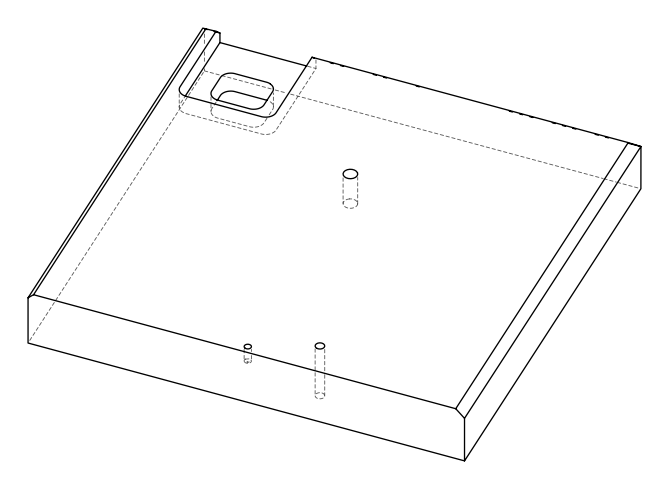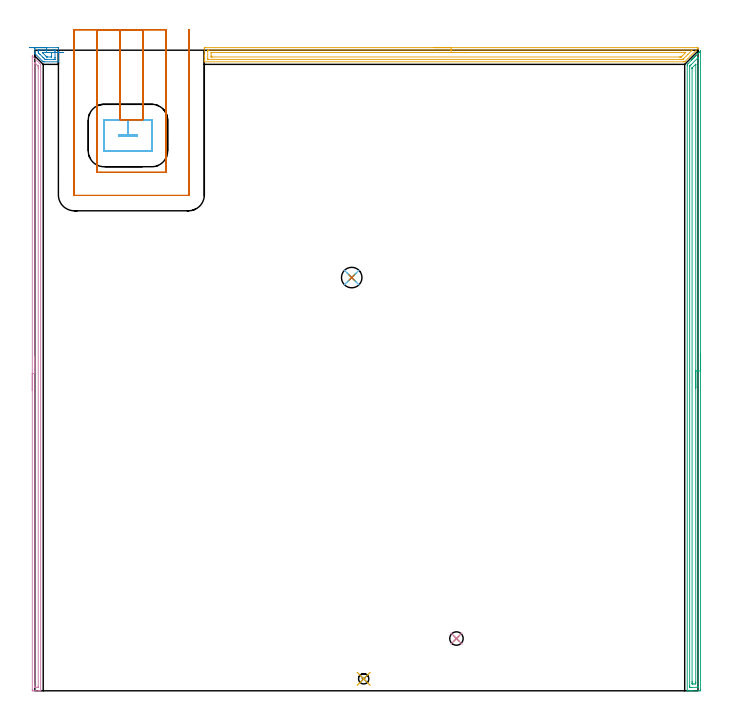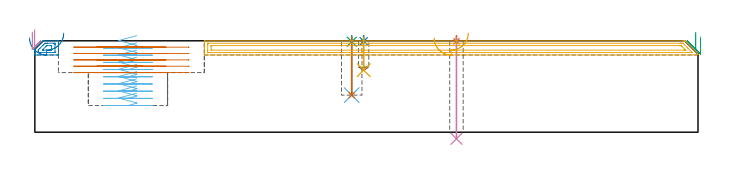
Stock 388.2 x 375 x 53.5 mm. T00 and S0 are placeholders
(PLAN: 13 operations, 6 tool changes, 34.5 min)
(1 SPOT_DRILL | STEP1HOLE | NXT0321_9005460120000 | 0.03 min | 2 mm3)
(2 SPOT_DRILL_1 | STEP1POCKET | NXT0321_9005460120000 | 0.03 min | 0 mm3)
(3 SPOT_DRILL_2 | STEP1POCKET_1 | NXT0321_9005460120000 | 0.03 min | 0 mm3)
(4 DRILL_THROUGH_HOLE_INTO_CENTER | STEP1HOLE | UGT0301_198 | 0.24 min | 2605 mm3)
(5 DRILL_BLIND_HOLE_INTO_CENTER | STEP1POCKET | UGT0301_025 | 0.08 min | 448 mm3)
(6 DRILL_BLIND_HOLE_INTO_CENTER_1 | STEP1POCKET_1 | UGT0301_198 | 0.14 min | 1471 mm3)
(7 DRILL_TO_ENLARGE_BLIND_HOLE | STEP1POCKET_1 | UGT0301_373 | 0.14 min | 2113 mm3)
(8 AREA_MILL | FG_CHAMFER_SURFACE | UGT0205_001 | 0.53 min | 651 mm3)
(9 AREA_MILL_1 | FG_CHAMFER_SURFACE_1 | UGT0205_001 | 9.12 min | 11410 mm3)
(10 AREA_MILL_2 | FG_CHAMFER_SURFACE_2 | UGT0205_001 | 6.09 min | 4424 mm3)
(11 AREA_MILL_3 | FG_CHAMFER_SURFACE_3 | UGT0205_001 | 7.09 min | 9961 mm3)
(12 MILL_RECTANGULAR_POCKET | POCKET_RECTANGULAR_STRAIGHT | UGT0201_100 | Follow Part, ap 4.5, ae 75% | 3.27 min | 61453 mm3)
(13 MILL_SLOT | SLOT_PARTIAL_RECTANGULAR | UGT0201_100 | Follow Part, ap 4.5, ae 75% | 7.69 min | 118132 mm3)
(TOOL NXT0321_9005460120000 | NC Spot Drill, 142deg, 12mm, Carbide, Uncoated | D12 PA142 FL30 Z2)
(TOOL UGT0301_198 | Twist Drill 7.9 mm | D7.9 PA118 FL73 Z2)
(TOOL UGT0301_025 | Twist Drill 6 mm | D6 PA118 FL57 Z2)
(TOOL UGT0301_373 | Twist Drill Flat Bottom 12 mm | D12 PA180 FL101 Z2)
(TOOL UGT0205_001 | Chamfer Mill 20 x 3 x 45 deg. | D20 FL50 Z2)
(TOOL UGT0201_100 | End Mill 18 mm | D18 FL22 Z2)
(OP 1 SPOT_DRILL)
G17 G21 G94 G90
T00 M6
G54
G17 G0 G90 X246.8 Y30.6 S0 M3
G43 Z63.5 H0
G94 G81 G98 Z53.151 F250. R56.5
G80
M5
M2
(OP 2 SPOT_DRILL_1)
G17 G21 G94 G90
T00 M6
G54
G17 G0 G90 X192.5 Y7. S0 M3
G43 Z63.5 H0
G94 G81 G98 Z53.242 F250. R56.5
G80
M5
M2
(OP 3 SPOT_DRILL_2)
G17 G21 G94 G90
T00 M6
G54
G17 G0 G90 X185.5 Y241.9 S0 M3
G43 Z63.5 H0
G94 G81 G98 Z52.975 F250. R56.5
G80
M5
M2
(OP 4 DRILL_THROUGH_HOLE_INTO_CENTER)
G17 G21 G94 G90
T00 M6
G54
G17 G0 G90 X246.8 Y30.6 S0 M3
G43 Z63.5 H0
G94 G73 G98 Z-3.873 F250. Q7.172 R55.5
G80
M5
M2
(OP 5 DRILL_BLIND_HOLE_INTO_CENTER)
G17 G21 G94 G90
T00 M6
G54
G17 G0 G90 X192.5 Y7. S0 M3
G43 Z63.5 H0
G94 G81 G98 Z36.3 F250. R55.5
G80
M5
M2
(OP 6 DRILL_BLIND_HOLE_INTO_CENTER_1)
G17 G21 G94 G90
T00 M6
G54
G17 G0 G90 X185.5 Y241.9 S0 M3
G43 Z63.5 H0
G94 G81 G98 Z21.7 F250. R55.5
G80
M5
M2
(OP 7 DRILL_TO_ENLARGE_BLIND_HOLE)
G17 G21 G94 G90
T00 M6
G54
G17 G0 G90 X185.5 Y241.9 S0 M3
G43 Z63.5 H0
G94 G73 G98 Z21.7 F250. Q10.6 R55.5
G80
M5
M2
(OP 8 AREA_MILL)
G17 G21 G94 G90
T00 M6
G54
G17 G0 G90 X-3.1 Y376.5 S1061 M3
G43 Z63.5 H0
Z55.2
G94 G1 X-3.062 Z54.328 F250.
X-2.948 Z53.463
X-2.759 Z52.612
X-2.497 Z51.78
X-2.163 Z50.974
X-1.76 Z50.2
X-1.292 Z49.464
X-0.76 Z48.772
X-0.171 Z48.129
X0.472 Z47.54
X1.164 Z47.008
X1.9 Z46.54
X2.674 Z46.137
X3.48 Z45.803
X4.312 Z45.541
X5.164 Z45.352
X6.028 Z45.238
X6.9 Z45.2
X13.454
X13.605 Y376.498 Z45.202
X13.79 Y376.492 Z45.205
X13.8 Y376.1 Z45.599
Y368.663 Z53.036
X13.79 Y368.206 Z53.492
X13.454 Y368.2 Z53.5
X5.589
X4.905 Y368.203 Z53.489
X4.768 Y368.332 Z53.368
X0.304 Y372.796 Z48.903
X0.01 Y373.089 Z48.607
X0. Y373.148 Z48.55
X0.001 Y375.914 Z45.785
X0.004 Y376.493 Z45.207
X0.061 Y376.495 Z45.204
X0.346 Y376.5 Z45.2
X6.9
Y375.086 Z46.614
X10.771
X11.646 Y375.085 Z46.615
X11.706 Y375.083 Z46.617
X11.766 Y375.079 Z46.621
X11.791 Y375.075 Z46.625
X11.794 Y375.054 Z46.646
X11.796 Y375.023 Z46.677
X11.8 Y374.227 Z47.473
Y370.568 Z51.132
Y370.473 Z51.227
X11.792 Y369.677 Z52.023
X11.79 Y369.631 Z52.069
X11.782 Y369.62 Z52.08
X11.764 Y369.618 Z52.082
X11.706 Y369.616 Z52.084
X10.894 Y369.614 Z52.086
X7.398
X7.337
X6.521 Y369.618 Z52.082
X6.463 Y369.621 Z52.079
X5.885 Y369.677 Z52.023
X5.589 Y369.965 Z51.735
X4.982 Y370.568 Z51.132
X4.715 Y370.834 Z50.866
X2.967 Y372.582 Z49.118
X2.31 Y373.241 Z48.459
X2.094 Y373.46 Z48.24
X2.02 Y373.541 Z48.159
X2.008 Y373.846 Z47.854
X2.002 Y374.037 Z47.663
X2.001 Y374.132 Z47.568
X2. Y374.227 Z47.473
X2.008 Y375.023 Z46.677
X2.01 Y375.069 Z46.631
X2.018 Y375.08 Z46.62
X2.036 Y375.082 Z46.618
X2.094 Y375.084 Z46.616
X2.906 Y375.086 Z46.614
X6.9
Y373.672 Z48.028
X9.085
X9.537 Y373.671 Z48.029
X9.734 Y373.67 Z48.03
X9.772 Y373.667 Z48.033
X9.784 Y373.665 Z48.035
X9.79 Y373.654 Z48.046
X9.794 Y373.605 Z48.095
X9.799 Y373.403 Z48.297
Y371.459 Z50.241
X9.794 Y371.094 Z50.606
X9.791 Y371.05 Z50.65
X9.787 Y371.035 Z50.665
X9.759 Y371.034 Z50.666
X9.648 Y371.03 Z50.67
X9.507 Y371.029 Z50.671
X7.196
X7.084 Y371.031 Z50.669
X7.01 Y371.035 Z50.665
X6.973 Y371.038 Z50.662
X6.463 Y371.536 Z50.164
X4.715 Y373.284 Z48.416
X4.36 Y373.651 Z48.049
X4.457 Y373.665 Z48.035
X4.715 Y373.667 Z48.033
X5.168 Y373.671 Z48.029
X6.9 Y373.672 Z48.028
X7.772 Z48.066
X8.636 Z48.18
X9.488 Z48.369
X10.32 Z48.632
X11.126 Z48.965
X11.9 Z49.368
X12.636 Z49.837
X13.328 Z50.368
X13.971 Z50.957
X14.56 Z51.601
X15.091 Z52.293
X15.56 Z53.028
X15.963 Z53.802
X16.297 Z54.608
X16.559 Z55.44
X16.748 Z56.292
X16.862 Z57.157
X16.9 Z58.028
G0 Z63.5
M5
M2
(OP 9 AREA_MILL_1)
G17 G21 G94 G90
T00 M6
G54
G17 G0 G90 X389.7 Y197.25 S1061 M3
G43 Z63.5 H0
Z55.7
G94 G1 Y197.212 Z54.828 F250.
Y197.098 Z53.964
Y196.909 Z53.112
Y196.647 Z52.28
Y196.313 Z51.474
Y195.91 Z50.7
Y195.441 Z49.964
Y194.91 Z49.272
Y194.321 Z48.629
Y193.678 Z48.04
Y192.986 Z47.509
Y192.25 Z47.04
Y191.476 Z46.637
Y190.67 Z46.303
Y189.838 Z46.041
Y188.986 Z45.852
Y188.122 Z45.738
Y187.25 Z45.7
X389.699 Y0.613 Z45.701
X389.697 Y0.218 Z45.702
X389.692 Y0.01 Z45.705
X389.309 Y0. Z46.088
X384.923 Z50.471
X384.373 Z51.024
X384.046 Z51.35
X383.496 Z51.9
X383.169 Z52.226
X382.192 Z53.207
X382.044 Y0.002 Z53.348
X381.902 Y0.01 Z53.488
X381.9 Y0.167 Z53.5
Y365.85
X381.907 Y366.701 Z53.493
X381.945 Y366.743 Z53.455
X382.291 Y367.092 Z53.106
X384.484 Y369.286 Z50.912
X384.621 Y369.422 Z50.777
X384.783 Y369.585 Z50.614
X384.923 Y369.725 Z50.473
X385.067 Y369.868 Z50.331
X385.214 Y370.015 Z50.183
X385.361 Y370.164 Z50.034
X385.812 Y370.612 Z49.587
X386.109 Y370.91 Z49.289
X386.239 Y371.04 Z49.158
X386.598 Y371.398 Z48.802
X386.765 Y371.565 Z48.635
X387.002 Y371.803 Z48.396
X387.116 Y371.918 Z48.28
X387.691 Y372.491 Z47.708
X387.895 Y372.696 Z47.503
X387.993 Y372.795 Z47.403
X388.193 Y372.994 Z47.206
X388.264 Y373.064 Z47.136
X388.87 Y373.672 Z46.526
X389.096 Y373.896 Z46.303
X389.624 Y374.425 Z45.774
X389.683 Y374.482 Z45.715
X389.694 Y374.484 Z45.704
X389.699 Y374.482 Z45.699
X389.7 Y187.25 Z45.7
X388.286 Z47.114
X388.285 Y2.399 Z47.115
X388.281 Y2.028 Z47.119
X388.279 Y2.013 Z47.121
X388.251 Y2.008 Z47.149
X388.182 Y2.003 Z47.218
X388.077 Y2.001 Z47.323
X387.946 Y2. Z47.454
X384.438 Z50.962
X383.56 Z51.84
X383.383 Y2.002 Z52.017
X383.353 Y2.005 Z52.047
X383.325 Y2.009 Z52.075
X383.321 Y2.048 Z52.079
X383.316 Y2.249 Z52.084
X383.315 Y2.399 Z52.085
X383.314 Y3.144 Z52.086
Y365.329
X383.316 Y365.515 Z52.084
X383.318 Y365.608 Z52.082
X383.321 Y365.651 Z52.079
X383.338 Y365.677 Z52.062
X383.502 Y365.85 Z51.898
X383.775 Y366.125 Z51.625
X384.046 Y366.396 Z51.354
X388.063 Y370.412 Z47.337
X388.203 Y370.547 Z47.197
X388.269 Y370.608 Z47.131
X388.279 Y370.47 Z47.121
X388.284 Y370.315 Z47.116
X388.285 Y370.146 Z47.115
X388.286 Y187.25 Z47.114
X386.872 Z48.528
X386.871 Y5.078 Z48.529
X386.87 Y4.882 Z48.53
X386.864 Y4.185 Z48.536
X386.852 Y4.007 Z48.548
X385.8 Y4. Z49.6
X385.103 Y4.001 Z50.297
X384.923 Y4.005 Z50.477
X384.747 Y4.01 Z50.653
X384.735 Y4.185 Z50.665
X384.732 Y4.379 Z50.668
X384.729 Y5.078 Z50.671
Y5.276
Y364.261
X384.731 Y364.46 Z50.669
X384.735 Y364.591 Z50.665
X384.738 Y364.627 Z50.662
X384.747 Y364.641 Z50.653
X384.774 Y364.671 Z50.626
X384.923 Y364.823 Z50.477
X384.989 Y364.89 Z50.411
X386.844 Y366.743 Z48.556
X386.856 Y366.749 Z48.544
X386.865 Y366.752 Z48.535
X386.866 Y366.743 Z48.534
X386.87 Y366.613 Z48.53
X386.871 Y366.545 Z48.529
X386.872 Y187.25 Z48.528
Y186.378 Z48.567
Y185.513 Z48.68
Y184.662 Z48.869
Y183.83 Z49.132
Y183.024 Z49.465
Y182.25 Z49.868
Y181.514 Z50.337
Y180.822 Z50.868
Y180.179 Z51.457
Y179.59 Z52.101
Y179.058 Z52.793
Y178.59 Z53.528
Y178.187 Z54.302
Y177.853 Z55.108
Y177.591 Z55.94
Y177.402 Z56.792
Y177.288 Z57.657
Y177.25 Z58.528
G0 Z63.5
M5
M2
(OP 10 AREA_MILL_2)
G17 G21 G94 G90
T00 M6
G54
G17 G0 G90 X-1.5 Y175.8 S1061 M3
G43 Z63.5 H0
Z58.6
G94 G1 Y175.838 Z57.728 F250.
Y175.952 Z56.864
Y176.141 Z56.012
Y176.403 Z55.18
Y176.737 Z54.374
Y177.14 Z53.6
Y177.608 Z52.864
Y178.14 Z52.172
Y178.729 Z51.529
Y179.372 Z50.94
Y180.064 Z50.409
Y180.8 Z49.94
Y181.574 Z49.537
Y182.38 Z49.203
Y183.212 Z48.941
Y184.064 Z48.752
Y184.928 Z48.638
Y185.8 Z48.6
X-1.499 Y371.44 Z48.599
Y371.54
X-1.495 Y371.58 Z48.602
X-1.494 Y371.583 Z48.603
X-1.462 Y371.563 Z48.636
X3.122 Y366.978 Z53.222
X3.334 Y366.764 Z53.431
X3.397 Y366.695 Z53.489
X3.4 Y366.531 Z53.5
Y0.16
X3.398 Y0.01 Z53.488
X3.303 Y0.003 Z53.395
X3.201 Y0. Z53.3
X2.876 Z52.975
X2.254 Z52.348
X0.204 Z50.301
X-1.107 Z48.988
X-1.223 Y0.003 Z48.873
X-1.493 Y0.01 Z48.603
X-1.497 Y0.324 Z48.601
X-1.5 Y0.606 Z48.6
Y185.8
X-0.086 Z50.014
X-0.085 Y367.588 Z50.015
X-0.084 Y367.67 Z50.016
X-0.082 Y367.71 Z50.018
X-0.08 Y367.717 Z50.02
X-0.074 Y367.713 Z50.026
X0.225 Y367.424 Z50.325
X1.694 Y365.956 Z51.794
X1.851 Y365.797 Z51.951
X1.929 Y365.714 Z52.029
X1.966 Y365.673 Z52.066
X1.979 Y365.639 Z52.079
X1.984 Y365.023 Z52.084
X1.985 Y364.746 Z52.085
X1.986 Y364.129 Z52.086
X1.985 Y2.667 Z52.085
X1.984 Y2.391 Z52.084
X1.98 Y2.083 Z52.08
X1.979 Y2.015 Z52.079
X1.892 Y2.009 Z51.992
X1.763 Y2.002 Z51.863
X0.516 Y2. Z50.616
X0.025 Y2.002 Z50.125
X-0.062 Y2.008 Z50.038
X-0.078 Y2.01 Z50.022
X-0.081 Y2.039 Z50.019
X-0.084 Y2.114 Z50.016
X-0.085 Y2.391 Z50.015
X-0.086 Y3.009 Z50.014
Y185.8
Y186.672 Z50.052
Y187.536 Z50.166
Y188.388 Z50.355
Y189.22 Z50.617
Y190.026 Z50.951
Y190.8 Z51.354
Y191.536 Z51.823
Y192.228 Z52.354
Y192.871 Z52.943
Y193.46 Z53.586
Y193.992 Z54.279
Y194.46 Z55.014
Y194.863 Z55.788
Y195.197 Z56.594
Y195.459 Z57.426
Y195.648 Z58.278
Y195.762 Z59.143
Y195.8 Z60.014
G0 Z63.5
M5
M2
(OP 11 AREA_MILL_3)
G17 G21 G94 G90
T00 M6
G54
G17 G0 G90 X233.7 Y376.5 S1061 M3
G43 Z63.5 H0
Z55.2
G94 G1 X233.738 Z54.328 F250.
X233.852 Z53.463
X234.041 Z52.612
X234.303 Z51.78
X234.637 Z50.974
X235.04 Z50.2
X235.508 Z49.464
X236.04 Z48.772
X236.629 Z48.129
X237.272 Z47.54
X237.964 Z47.008
X238.7 Z46.54
X239.474 Z46.137
X240.28 Z45.803
X241.112 Z45.541
X241.964 Z45.352
X242.828 Z45.238
X243.7 Z45.2
X388.2
X388.197 Y376. Z45.698
X388.196 Y375.996 Z45.702
X380.541 Y368.34 Z53.358
X380.429 Y368.231 Z53.469
X380.401 Y368.207 Z53.493
X379.535 Y368.2 Z53.5
X99.375
X99.21 Y368.203 Z53.488
X99.207 Y368.253 Z53.439
X99.2 Y368.66 Z53.04
Y368.977 Z52.722
Y369.677 Z52.018
Y370.918 Z50.779
Y371.459 Z50.236
Y372.079 Z49.616
Y375.914 Z45.783
X99.202 Y376.187 Z45.51
X99.21 Y376.492 Z45.206
X99.515 Y376.499 Z45.199
X243.7 Y376.5 Z45.2
Y375.086 Z46.614
X384.834
X382.216 Y372.466 Z49.234
X379.535 Y369.786 Z51.914
X379.478 Y369.733 Z51.967
X379.415 Y369.677 Z52.023
X378.699 Y369.62 Z52.08
X378.641 Y369.618 Z52.082
X377.811 Y369.614 Z52.086
X377.748
X101.61
X101.547 Y369.615 Z52.085
X101.421 Y369.618 Z52.082
X101.21 Y369.625 Z52.075
X101.208 Y369.677 Z52.023
X101.202 Y370.084 Z51.616
X101.2 Y374.132 Z47.568
X101.201 Y374.539 Z47.161
X101.208 Y375.023 Z46.677
X101.21 Y375.068 Z46.632
X101.36 Y375.079 Z46.621
X101.484 Y375.084 Z46.616
X101.547 Y375.085 Z46.615
X243.7 Y375.086 Z46.614
Y373.672 Z48.028
X379.997
X380.429 Y373.67 Z48.03
X380.895 Y373.667 Z48.033
X380.924 Y373.665 Z48.035
X380.943 Y373.654 Z48.046
X380.485 Y373.185 Z48.515
X378.76 Y371.459 Z50.241
X378.641 Y371.341 Z50.359
X378.379 Y371.085 Z50.615
X378.337 Y371.048 Z50.652
X378.319 Y371.035 Z50.665
X378.294 Y371.033 Z50.667
X378.178 Y371.03 Z50.67
X377.748 Y371.029 Z50.671
X377.286 Y371.028 Z50.672
X103.828 Y371.029 Z50.671
X103.397 Y371.031 Z50.669
X103.254 Y371.033 Z50.667
X103.211 Y371.035 Z50.665
X103.206 Y371.132 Z50.568
X103.203 Y371.263 Z50.437
X103.201 Y371.459 Z50.241
X103.2 Y371.655 Z50.045
X103.202 Y373.435 Z48.265
X103.21 Y373.633 Z48.067
X103.217 Y373.665 Z48.035
X103.236 Y373.667 Z48.033
X103.289 Y373.669 Z48.031
X103.397 Y373.671 Z48.029
X243.7 Y373.672 Z48.028
X244.572 Z48.066
X245.436 Z48.18
X246.288 Z48.369
X247.12 Z48.631
X247.926 Z48.965
X248.7 Z49.368
X249.436 Z49.837
X250.128 Z50.368
X250.771 Z50.957
X251.36 Z51.601
X251.892 Z52.293
X252.36 Z53.028
X252.763 Z53.802
X253.097 Z54.608
X253.359 Z55.44
X253.548 Z56.292
X253.662 Z57.157
X253.7 Z58.028
G0 Z63.5
M5
M2
(OP 12 MILL_RECTANGULAR_POCKET)
G17 G21 G94 G90
T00 M6
G54
G17 G0 G90 X59.612 Y325.3 S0 M3
G43 Z63.5 H0
Z56.5
G94 G1 X49.3 Z53.737 F250.
Y324.8 Z53.603
X59.7 Z50.816
Y325.3 Z50.682
X54.5 Z49.289
X49.3 F500.
Y324.8
X59.7
Y325.3
X54.5
Y334.3
X40.5
G3 X40.3 Y334.1 R0.2
G1 Y316.
G3 X40.5 Y315.8 R0.2
G1 X68.5
G3 X68.7 Y316. R0.2
G1 Y334.1
G3 X68.5 Y334.3 R0.2
G1 X54.5
X53.5
G0 X59.612 Y325.3 Z52.289
G1 X49.3 Z49.526 F250.
Y324.8 Z49.392
X59.7 Z46.605
Y325.3 Z46.471
X54.5 Z45.078
X49.3 F500.
Y324.8
X59.7
Y325.3
X54.5
Y334.3
X40.5
G3 X40.3 Y334.1 R0.2
G1 Y316.
G3 X40.5 Y315.8 R0.2
G1 X68.5
G3 X68.7 Y316. R0.2
G1 Y334.1
G3 X68.5 Y334.3 R0.2
G1 X54.5
X53.5
G0 X59.612 Y325.3 Z48.078
G1 X49.3 Z45.315 F250.
Y324.8 Z45.181
X59.7 Z42.394
Y325.3 Z42.26
X54.5 Z40.867
X49.3 F500.
Y324.8
X59.7
Y325.3
X54.5
Y334.3
X40.5
G3 X40.3 Y334.1 R0.2
G1 Y316.
G3 X40.5 Y315.8 R0.2
G1 X68.5
G3 X68.7 Y316. R0.2
G1 Y334.1
G3 X68.5 Y334.3 R0.2
G1 X54.5
X53.5
G0 X59.612 Y325.3 Z43.867
G1 X49.3 Z41.103 F250.
Y324.8 Z40.969
X59.7 Z38.183
Y325.3 Z38.049
X54.5 Z36.656
X49.3 F500.
Y324.8
X59.7
Y325.3
X54.5
Y334.3
X40.5
G3 X40.3 Y334.1 R0.2
G1 Y316.
G3 X40.5 Y315.8 R0.2
G1 X68.5
G3 X68.7 Y316. R0.2
G1 Y334.1
G3 X68.5 Y334.3 R0.2
G1 X54.5
X53.5
G0 X59.612 Y325.3 Z39.656
G1 X49.3 Z36.892 F250.
Y324.8 Z36.758
X59.7 Z33.972
Y325.3 Z33.838
X54.5 Z32.444
X49.3 F500.
Y324.8
X59.7
Y325.3
X54.5
Y334.3
X40.5
G3 X40.3 Y334.1 R0.2
G1 Y316.
G3 X40.5 Y315.8 R0.2
G1 X68.5
G3 X68.7 Y316. R0.2
G1 Y334.1
G3 X68.5 Y334.3 R0.2
G1 X54.5
X53.5
G0 X59.612 Y325.3 Z35.444
G1 X49.3 Z32.681 F250.
Y324.8 Z32.547
X59.7 Z29.761
Y325.3 Z29.627
X54.5 Z28.233
X49.3 F500.
Y324.8
X59.7
Y325.3
X54.5
Y334.3
X40.5
G3 X40.3 Y334.1 R0.2
G1 Y316.
G3 X40.5 Y315.8 R0.2
G1 X68.5
G3 X68.7 Y316. R0.2
G1 Y334.1
G3 X68.5 Y334.3 R0.2
G1 X54.5
X53.5
G0 X59.612 Y325.3 Z31.233
G1 X49.3 Z28.47 F250.
Y324.8 Z28.336
X59.7 Z25.55
Y325.3 Z25.416
X54.5 Z24.022
X49.3 F500.
Y324.8
X59.7
Y325.3
X54.5
Y334.3
X40.5
G3 X40.3 Y334.1 R0.2
G1 Y316.
G3 X40.5 Y315.8 R0.2
G1 X68.5
G3 X68.7 Y316. R0.2
G1 Y334.1
G3 X68.5 Y334.3 R0.2
G1 X54.5
X53.5
G0 X59.612 Y325.3 Z27.022
G1 X49.3 Z24.259 F250.
Y324.8 Z24.125
X59.7 Z21.338
Y325.3 Z21.204
X54.5 Z19.811
X49.3 F500.
Y324.8
X59.7
Y325.3
X54.5
Y334.3
X40.5
G3 X40.3 Y334.1 R0.2
G1 Y316.
G3 X40.5 Y315.8 R0.2
G1 X68.5
G3 X68.7 Y316. R0.2
G1 Y334.1
G3 X68.5 Y334.3 R0.2
G1 X54.5
X53.5
G0 X59.612 Y325.3 Z22.811
G1 X49.3 Z20.048 F250.
Y324.8 Z19.914
X59.7 Z17.127
Y325.3 Z16.993
X54.5 Z15.6
X49.3 F500.
Y324.8
X59.7
Y325.3
X54.5
Y334.3
X40.5
G3 X40.3 Y334.1 R0.2
G1 Y316.
G3 X40.5 Y315.8 R0.2
G1 X68.5
G3 X68.7 Y316. R0.2
G1 Y334.1
G3 X68.5 Y334.3 R0.2
G1 X54.5
X53.5
G0 Z63.5
M5
M2
(OP 13 MILL_SLOT)
G17 G21 G94 G90
T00 M6
G54
G17 G0 G90 X49.8 Y387. S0 M3
G43 Z63.5 H0
Z49.78
G94 G1 Y384. F250.
Y334.3 F500.
X63.2
Y384.
Y387. F250.
X36.3
Y384.
Y303.5 F500.
X76.7
Y384.
Y387. F250.
X22.8
Y384.
Y290.3 F500.
G3 X23.1 Y290. R0.3
G1 X89.9
G3 X90.2 Y290.3 R0.3
G1 Y384.
Y387. F250.
G0 X49.8 Z46.06
G1 Y384.
Y334.3 F500.
X63.2
Y384.
Y387. F250.
X36.3
Y384.
Y303.5 F500.
X76.7
Y384.
Y387. F250.
X22.8
Y384.
Y290.3 F500.
G3 X23.1 Y290. R0.3
G1 X89.9
G3 X90.2 Y290.3 R0.3
G1 Y384.
Y387. F250.
G0 X49.8 Z42.34
G1 Y384.
Y334.3 F500.
X63.2
Y384.
Y387. F250.
X36.3
Y384.
Y303.5 F500.
X76.7
Y384.
Y387. F250.
X22.8
Y384.
Y290.3 F500.
G3 X23.1 Y290. R0.3
G1 X89.9
G3 X90.2 Y290.3 R0.3
G1 Y384.
Y387. F250.
G0 X49.8 Z38.62
G1 Y384.
Y334.3 F500.
X63.2
Y384.
Y387. F250.
X36.3
Y384.
Y303.5 F500.
X76.7
Y384.
Y387. F250.
X22.8
Y384.
Y290.3 F500.
G3 X23.1 Y290. R0.3
G1 X89.9
G3 X90.2 Y290.3 R0.3
G1 Y384.
Y387. F250.
G0 X49.8 Z34.9
G1 Y384.
Y334.3 F500.
X63.2
Y384.
Y387. F250.
X36.3
Y384.
Y303.5 F500.
X76.7
Y384.
Y387. F250.
X22.8
Y384.
Y290.3 F500.
G3 X23.1 Y290. R0.3
G1 X89.9
G3 X90.2 Y290.3 R0.3
G1 Y384.
Y387. F250.
G0 Z63.5
M5
M2
